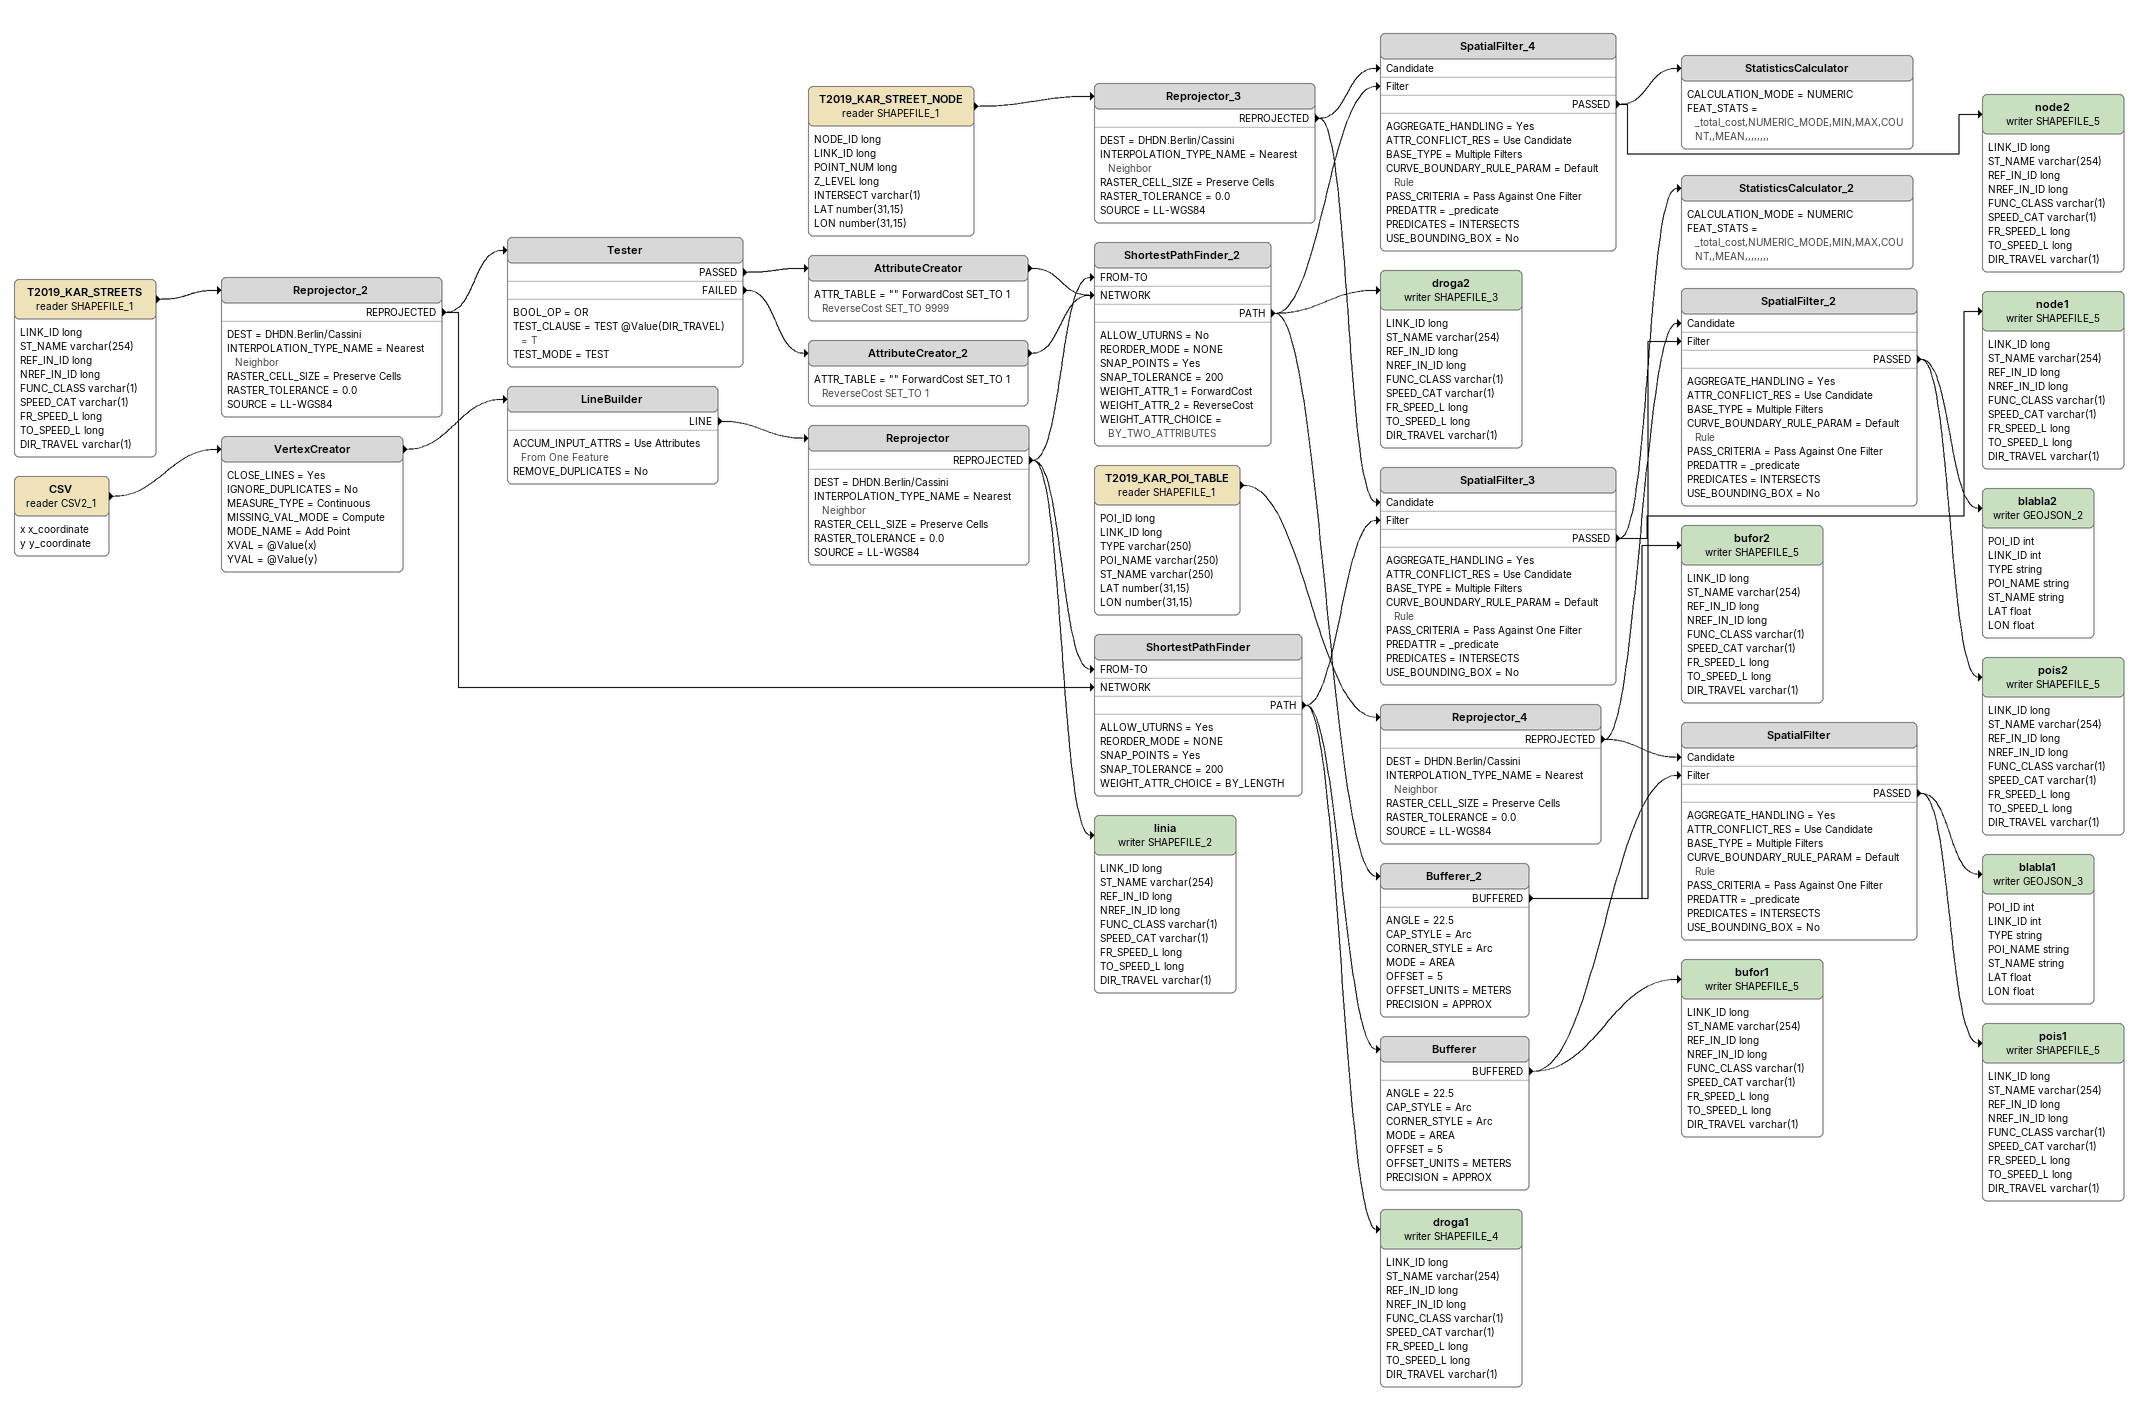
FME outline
T2019_KAR_STREETS (reader SHAPEFILE_1)
    attributes: LINK_ID long, ST_NAME varchar(254), REF_IN_ID long, NREF_IN_ID long, FUNC_CLASS varchar(1), SPEED_CAT varchar(1), FR_SPEED_L long, TO_SPEED_L long, DIR_TRAVEL varchar(1)
    -> Reprojector_2
Reprojector_2
    DEST = DHDN.Berlin/Cassini
    INTERPOLATION_TYPE_NAME = Nearest Neighbor
    RASTER_CELL_SIZE = Preserve Cells
    RASTER_TOLERANCE = 0.0
    SOURCE = LL-WGS84
    REPROJECTED -> ShortestPathFinder [NETWORK]
    REPROJECTED -> Tester
Tester
    BOOL_OP = OR
    TEST_CLAUSE = TEST @Value(DIR_TRAVEL) = T
    TEST_MODE = TEST
    PASSED -> AttributeCreator
    FAILED -> AttributeCreator_2
AttributeCreator
    ATTR_TABLE = "" ForwardCost SET_TO 1  ReverseCost SET_TO 9999
    -> ShortestPathFinder_2 [NETWORK]
AttributeCreator_2
    ATTR_TABLE = "" ForwardCost SET_TO 1  ReverseCost SET_TO 1
    -> ShortestPathFinder_2 [NETWORK]
CSV (reader CSV2_1)
    attributes: x x_coordinate, y y_coordinate
    -> VertexCreator
VertexCreator
    CLOSE_LINES = Yes
    IGNORE_DUPLICATES = No
    MEASURE_TYPE = Continuous
    MISSING_VAL_MODE = Compute
    MODE_NAME = Add Point
    XVAL = @Value(x)
    YVAL = @Value(y)
    -> LineBuilder
LineBuilder
    ACCUM_INPUT_ATTRS = Use Attributes From One Feature
    REMOVE_DUPLICATES = No
    LINE -> Reprojector
Reprojector
    DEST = DHDN.Berlin/Cassini
    INTERPOLATION_TYPE_NAME = Nearest Neighbor
    RASTER_CELL_SIZE = Preserve Cells
    RASTER_TOLERANCE = 0.0
    SOURCE = LL-WGS84
    REPROJECTED -> ShortestPathFinder [FROM-TO]
    REPROJECTED -> ShortestPathFinder_2 [FROM-TO]
    REPROJECTED -> linia (writer SHAPEFILE_2)
ShortestPathFinder_2
    ALLOW_UTURNS = No
    REORDER_MODE = NONE
    SNAP_POINTS = Yes
    SNAP_TOLERANCE = 200
    WEIGHT_ATTR_1 = ForwardCost
    WEIGHT_ATTR_2 = ReverseCost
    WEIGHT_ATTR_CHOICE = BY_TWO_ATTRIBUTES
    PATH -> Bufferer_2
    PATH -> SpatialFilter_4 [Filter]
    PATH -> droga2 (writer SHAPEFILE_3)
droga2 (writer SHAPEFILE_3)
    attributes: LINK_ID long, ST_NAME varchar(254), REF_IN_ID long, NREF_IN_ID long, FUNC_CLASS varchar(1), SPEED_CAT varchar(1), FR_SPEED_L long, TO_SPEED_L long, DIR_TRAVEL varchar(1)
Bufferer_2
    ANGLE = 22.5
    CAP_STYLE = Arc
    CORNER_STYLE = Arc
    MODE = AREA
    OFFSET = 5
    OFFSET_UNITS = METERS
    PRECISION = APPROX
    BUFFERED -> SpatialFilter_2 [Filter]
    BUFFERED -> bufor2 (writer SHAPEFILE_5)
bufor2 (writer SHAPEFILE_5)
    attributes: LINK_ID long, ST_NAME varchar(254), REF_IN_ID long, NREF_IN_ID long, FUNC_CLASS varchar(1), SPEED_CAT varchar(1), FR_SPEED_L long, TO_SPEED_L long, DIR_TRAVEL varchar(1)
ShortestPathFinder
    ALLOW_UTURNS = Yes
    REORDER_MODE = NONE
    SNAP_POINTS = Yes
    SNAP_TOLERANCE = 200
    WEIGHT_ATTR_CHOICE = BY_LENGTH
    PATH -> Bufferer
    PATH -> SpatialFilter_3 [Filter]
    PATH -> droga1 (writer SHAPEFILE_4)
Bufferer
    ANGLE = 22.5
    CAP_STYLE = Arc
    CORNER_STYLE = Arc
    MODE = AREA
    OFFSET = 5
    OFFSET_UNITS = METERS
    PRECISION = APPROX
    BUFFERED -> SpatialFilter [Filter]
    BUFFERED -> bufor1 (writer SHAPEFILE_5)
bufor1 (writer SHAPEFILE_5)
    attributes: LINK_ID long, ST_NAME varchar(254), REF_IN_ID long, NREF_IN_ID long, FUNC_CLASS varchar(1), SPEED_CAT varchar(1), FR_SPEED_L long, TO_SPEED_L long, DIR_TRAVEL varchar(1)
droga1 (writer SHAPEFILE_4)
    attributes: LINK_ID long, ST_NAME varchar(254), REF_IN_ID long, NREF_IN_ID long, FUNC_CLASS varchar(1), SPEED_CAT varchar(1), FR_SPEED_L long, TO_SPEED_L long, DIR_TRAVEL varchar(1)
linia (writer SHAPEFILE_2)
    attributes: LINK_ID long, ST_NAME varchar(254), REF_IN_ID long, NREF_IN_ID long, FUNC_CLASS varchar(1), SPEED_CAT varchar(1), FR_SPEED_L long, TO_SPEED_L long, DIR_TRAVEL varchar(1)
T2019_KAR_STREET_NODE (reader SHAPEFILE_1)
    attributes: NODE_ID long, LINK_ID long, POINT_NUM long, Z_LEVEL long, INTERSECT varchar(1), LAT number(31,15), LON number(31,15)
    -> Reprojector_3
Reprojector_3
    DEST = DHDN.Berlin/Cassini
    INTERPOLATION_TYPE_NAME = Nearest Neighbor
    RASTER_CELL_SIZE = Preserve Cells
    RASTER_TOLERANCE = 0.0
    SOURCE = LL-WGS84
    REPROJECTED -> SpatialFilter_3 [Candidate]
    REPROJECTED -> SpatialFilter_4 [Candidate]
SpatialFilter_4
    AGGREGATE_HANDLING = Yes
    ATTR_CONFLICT_RES = Use Candidate
    BASE_TYPE = Multiple Filters
    CURVE_BOUNDARY_RULE_PARAM = Default Rule
    PASS_CRITERIA = Pass Against One Filter
    PREDATTR = _predicate
    PREDICATES = INTERSECTS
    USE_BOUNDING_BOX = No
    PASSED -> StatisticsCalculator
    PASSED -> node2 (writer SHAPEFILE_5)
StatisticsCalculator
    CALCULATION_MODE = NUMERIC
    FEAT_STATS = _total_cost,NUMERIC_MODE,MIN,MAX,COUNT,,MEAN,,,,,,,,
node2 (writer SHAPEFILE_5)
    attributes: LINK_ID long, ST_NAME varchar(254), REF_IN_ID long, NREF_IN_ID long, FUNC_CLASS varchar(1), SPEED_CAT varchar(1), FR_SPEED_L long, TO_SPEED_L long, DIR_TRAVEL varchar(1)
SpatialFilter_3
    AGGREGATE_HANDLING = Yes
    ATTR_CONFLICT_RES = Use Candidate
    BASE_TYPE = Multiple Filters
    CURVE_BOUNDARY_RULE_PARAM = Default Rule
    PASS_CRITERIA = Pass Against One Filter
    PREDATTR = _predicate
    PREDICATES = INTERSECTS
    USE_BOUNDING_BOX = No
    PASSED -> StatisticsCalculator_2
    PASSED -> node1 (writer SHAPEFILE_5)
StatisticsCalculator_2
    CALCULATION_MODE = NUMERIC
    FEAT_STATS = _total_cost,NUMERIC_MODE,MIN,MAX,COUNT,,MEAN,,,,,,,,
node1 (writer SHAPEFILE_5)
    attributes: LINK_ID long, ST_NAME varchar(254), REF_IN_ID long, NREF_IN_ID long, FUNC_CLASS varchar(1), SPEED_CAT varchar(1), FR_SPEED_L long, TO_SPEED_L long, DIR_TRAVEL varchar(1)
T2019_KAR_POI_TABLE (reader SHAPEFILE_1)
    attributes: POI_ID long, LINK_ID long, TYPE varchar(250), POI_NAME varchar(250), ST_NAME varchar(250), LAT number(31,15), LON number(31,15)
    -> Reprojector_4
Reprojector_4
    DEST = DHDN.Berlin/Cassini
    INTERPOLATION_TYPE_NAME = Nearest Neighbor
    RASTER_CELL_SIZE = Preserve Cells
    RASTER_TOLERANCE = 0.0
    SOURCE = LL-WGS84
    REPROJECTED -> SpatialFilter [Candidate]
    REPROJECTED -> SpatialFilter_2 [Candidate]
SpatialFilter_2
    AGGREGATE_HANDLING = Yes
    ATTR_CONFLICT_RES = Use Candidate
    BASE_TYPE = Multiple Filters
    CURVE_BOUNDARY_RULE_PARAM = Default Rule
    PASS_CRITERIA = Pass Against One Filter
    PREDATTR = _predicate
    PREDICATES = INTERSECTS
    USE_BOUNDING_BOX = No
    PASSED -> blabla2 (writer GEOJSON_2)
    PASSED -> pois2 (writer SHAPEFILE_5)
blabla2 (writer GEOJSON_2)
    attributes: POI_ID int, LINK_ID int, TYPE string, POI_NAME string, ST_NAME string, LAT float, LON float
pois2 (writer SHAPEFILE_5)
    attributes: LINK_ID long, ST_NAME varchar(254), REF_IN_ID long, NREF_IN_ID long, FUNC_CLASS varchar(1), SPEED_CAT varchar(1), FR_SPEED_L long, TO_SPEED_L long, DIR_TRAVEL varchar(1)
SpatialFilter
    AGGREGATE_HANDLING = Yes
    ATTR_CONFLICT_RES = Use Candidate
    BASE_TYPE = Multiple Filters
    CURVE_BOUNDARY_RULE_PARAM = Default Rule
    PASS_CRITERIA = Pass Against One Filter
    PREDATTR = _predicate
    PREDICATES = INTERSECTS
    USE_BOUNDING_BOX = No
    PASSED -> blabla1 (writer GEOJSON_3)
    PASSED -> pois1 (writer SHAPEFILE_5)
blabla1 (writer GEOJSON_3)
    attributes: POI_ID int, LINK_ID int, TYPE string, POI_NAME string, ST_NAME string, LAT float, LON float
pois1 (writer SHAPEFILE_5)
    attributes: LINK_ID long, ST_NAME varchar(254), REF_IN_ID long, NREF_IN_ID long, FUNC_CLASS varchar(1), SPEED_CAT varchar(1), FR_SPEED_L long, TO_SPEED_L long, DIR_TRAVEL varchar(1)
